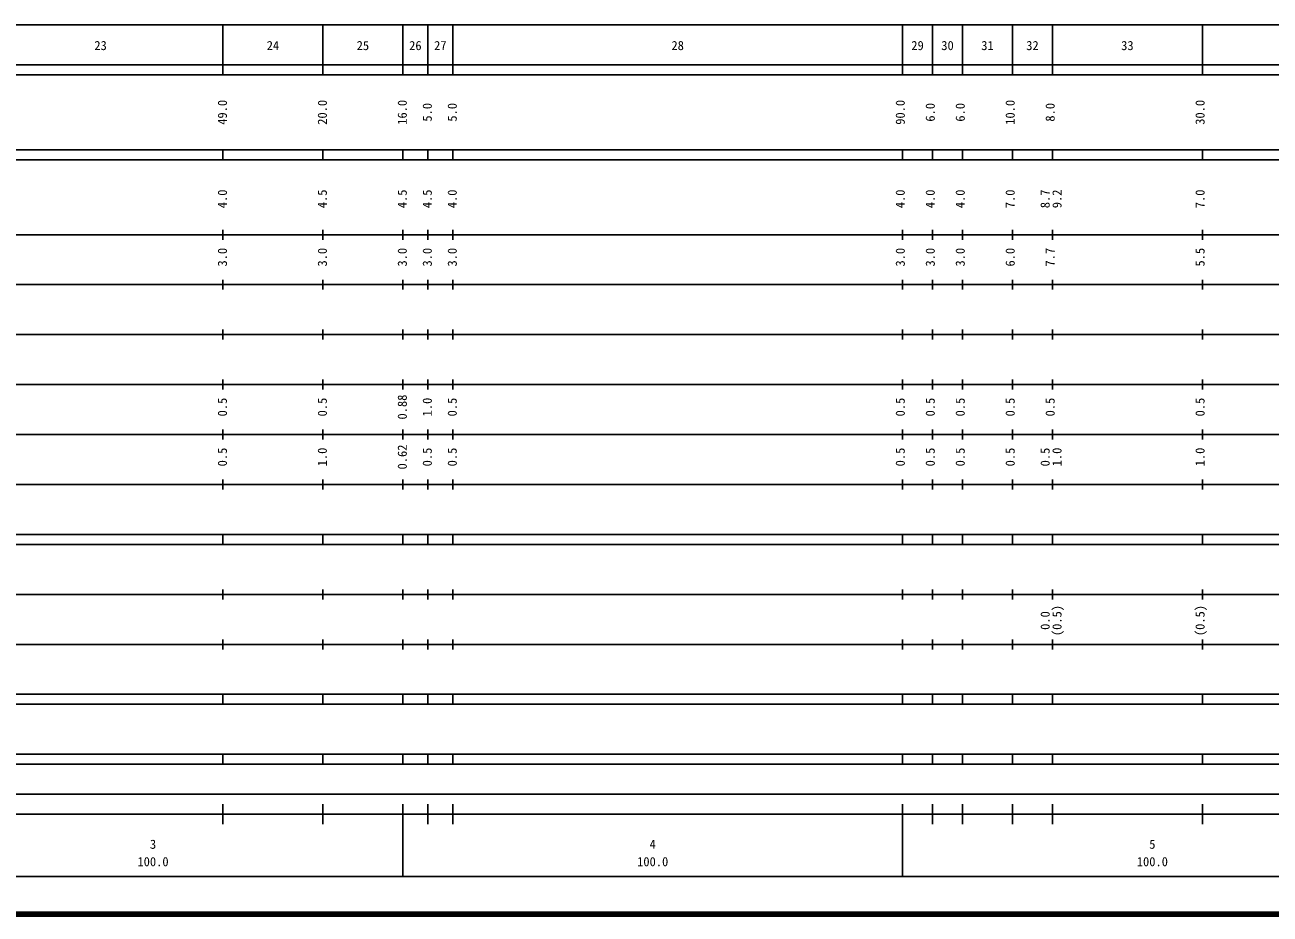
# Model space of a CAD drawing. Units: millimetres on the paper, enlarged 1000 times. Extents: x 40000 to 680000, y 20000 to 380000.
# Drawn here: x 292357 to 541561, y 20000 to 198000 of the extents above; entities that cross this region are included whole.
import ezdxf
from ezdxf.enums import TextEntityAlignment as Align

# ---------------------------------------------------------------- set-up
doc = ezdxf.new("R2010")
doc.units = ezdxf.units.MM
doc.header["$LTSCALE"] = 1000
doc.layers.add('M-TTL', color=2, linetype='Continuous', lineweight=140)
doc.layers.add('M-TTL-BAND', color=7, linetype='Continuous', lineweight=25)
doc.styles.add('ＭＳ ゴシック', font='')
doc.styles.get('ＭＳ ゴシック').set_extended_font_data('MS Gothic')

msp = doc.modelspace()

# ---------------------------------------------------------------- linework, layer by layer
at = {"layer": 'M-TTL'}
msp.add_line((40000, 20000), (680000, 20000), dxfattribs=at)
at = {"layer": 'M-TTL-BAND'}
for p, q in [((68000, 198000), (579000, 198000)), ((68000, 198000), (579000, 198000)), ((332000, 188000), (332000, 198000)), ((352000, 188000), (352000, 198000)), ((368000, 188000), (368000, 198000)), ((373000, 188000), (373000, 198000)), ((378000, 188000), (378000, 198000)), ((468000, 188000), (468000, 198000)), ((474000, 188000), (474000, 198000)), ((480000, 188000), (480000, 198000)), ((490000, 188000), (490000, 198000)), ((498000, 188000), (498000, 198000)), ((528000, 188000), (528000, 198000)), ((40000, 190000), (579000, 190000)), ((40000, 190000), (579000, 190000)), ((40000, 188000), (579000, 188000)), ((40000, 188000), (579000, 188000)), ((40000, 173000), (579000, 173000)), ((40000, 173000), (579000, 173000)), ((332000, 171000), (332000, 173000)), ((352000, 171000), (352000, 173000)), ((368000, 171000), (368000, 173000)), ((373000, 171000), (373000, 173000)), ((378000, 171000), (378000, 173000)), ((468000, 171000), (468000, 173000)), ((474000, 171000), (474000, 173000)), ((480000, 171000), (480000, 173000)), ((490000, 171000), (490000, 173000)), ((498000, 171000), (498000, 173000)), ((528000, 171000), (528000, 173000)), ((40000, 171000), (579000, 171000)), ((40000, 171000), (579000, 171000)), ((332000, 155000), (332000, 157000)), ((352000, 155000), (352000, 157000)), ((368000, 155000), (368000, 157000)), ((373000, 155000), (373000, 157000)), ((378000, 155000), (378000, 157000)), ((468000, 155000), (468000, 157000)), ((474000, 155000), (474000, 157000)), ((480000, 155000), (480000, 157000)), ((490000, 155000), (490000, 157000)), ((498000, 155000), (498000, 157000)), ((528000, 155000), (528000, 157000)), ((40000, 156000), (579000, 156000)), ((40000, 156000), (579000, 156000)), ((46000, 146000), (579000, 146000)), ((46000, 146000), (579000, 146000)), ((332000, 145000), (332000, 147000)), ((352000, 145000), (352000, 147000)), ((368000, 145000), (368000, 147000)), ((373000, 145000), (373000, 147000)), ((378000, 145000), (378000, 147000)), ((468000, 145000), (468000, 147000)), ((474000, 145000), (474000, 147000)), ((480000, 145000), (480000, 147000)), ((490000, 145000), (490000, 147000)), ((498000, 145000), (498000, 147000)), ((528000, 145000), (528000, 147000)), ((52000, 136000), (579000, 136000)), ((52000, 136000), (579000, 136000)), ((332000, 135000), (332000, 137000)), ((352000, 135000), (352000, 137000)), ((368000, 135000), (368000, 137000)), ((373000, 135000), (373000, 137000)), ((378000, 135000), (378000, 137000)), ((468000, 135000), (468000, 137000)), ((474000, 135000), (474000, 137000)), ((480000, 135000), (480000, 137000)), ((490000, 135000), (490000, 137000)), ((498000, 135000), (498000, 137000)), ((528000, 135000), (528000, 137000)), ((46000, 126000), (579000, 126000)), ((46000, 126000), (579000, 126000)), ((332000, 125000), (332000, 127000)), ((352000, 125000), (352000, 127000)), ((368000, 125000), (368000, 127000)), ((373000, 125000), (373000, 127000)), ((378000, 125000), (378000, 127000)), ((468000, 125000), (468000, 127000)), ((474000, 125000), (474000, 127000)), ((480000, 125000), (480000, 127000)), ((490000, 125000), (490000, 127000)), ((498000, 125000), (498000, 127000)), ((528000, 125000), (528000, 127000)), ((52000, 116000), (579000, 116000)), ((52000, 116000), (579000, 116000)), ((332000, 115000), (332000, 117000)), ((352000, 115000), (352000, 117000)), ((368000, 115000), (368000, 117000)), ((373000, 115000), (373000, 117000)), ((378000, 115000), (378000, 117000)), ((468000, 115000), (468000, 117000)), ((474000, 115000), (474000, 117000)), ((480000, 115000), (480000, 117000)), ((490000, 115000), (490000, 117000)), ((498000, 115000), (498000, 117000)), ((528000, 115000), (528000, 117000)), ((46000, 106000), (579000, 106000)), ((46000, 106000), (579000, 106000)), ((332000, 105000), (332000, 107000)), ((352000, 105000), (352000, 107000)), ((368000, 105000), (368000, 107000)), ((373000, 105000), (373000, 107000)), ((378000, 105000), (378000, 107000)), ((468000, 105000), (468000, 107000)), ((474000, 105000), (474000, 107000)), ((480000, 105000), (480000, 107000)), ((490000, 105000), (490000, 107000)), ((498000, 105000), (498000, 107000)), ((528000, 105000), (528000, 107000)), ((40000, 96000), (579000, 96000)), ((40000, 96000), (579000, 96000)), ((332000, 94000), (332000, 96000)), ((352000, 94000), (352000, 96000)), ((368000, 94000), (368000, 96000)), ((373000, 94000), (373000, 96000)), ((378000, 94000), (378000, 96000)), ((468000, 94000), (468000, 96000)), ((474000, 94000), (474000, 96000)), ((480000, 94000), (480000, 96000)), ((490000, 94000), (490000, 96000)), ((498000, 94000), (498000, 96000)), ((528000, 94000), (528000, 96000)), ((40000, 94000), (579000, 94000)), ((40000, 94000), (579000, 94000)), ((332000, 83000), (332000, 85000)), ((352000, 83000), (352000, 85000)), ((368000, 83000), (368000, 85000)), ((373000, 83000), (373000, 85000)), ((378000, 83000), (378000, 85000)), ((468000, 83000), (468000, 85000)), ((474000, 83000), (474000, 85000)), ((480000, 83000), (480000, 85000)), ((490000, 83000), (490000, 85000)), ((498000, 83000), (498000, 85000)), ((528000, 83000), (528000, 85000)), ((49000, 84000), (579000, 84000)), ((49000, 84000), (579000, 84000)), ((332000, 73000), (332000, 75000)), ((352000, 73000), (352000, 75000)), ((368000, 73000), (368000, 75000)), ((373000, 73000), (373000, 75000)), ((378000, 73000), (378000, 75000)), ((468000, 73000), (468000, 75000)), ((474000, 73000), (474000, 75000)), ((480000, 73000), (480000, 75000)), ((490000, 73000), (490000, 75000)), ((498000, 73000), (498000, 75000)), ((528000, 73000), (528000, 75000)), ((40000, 74000), (579000, 74000)), ((40000, 74000), (579000, 74000)), ((40000, 64000), (579000, 64000)), ((40000, 64000), (579000, 64000)), ((332000, 62000), (332000, 64000)), ((352000, 62000), (352000, 64000)), ((368000, 62000), (368000, 64000)), ((373000, 62000), (373000, 64000)), ((378000, 62000), (378000, 64000)), ((468000, 62000), (468000, 64000)), ((474000, 62000), (474000, 64000)), ((480000, 62000), (480000, 64000)), ((490000, 62000), (490000, 64000)), ((498000, 62000), (498000, 64000)), ((528000, 62000), (528000, 64000)), ((40000, 62000), (579000, 62000)), ((40000, 62000), (579000, 62000)), ((40000, 52000), (579000, 52000)), ((40000, 52000), (579000, 52000)), ((40000, 50000), (579000, 50000)), ((40000, 50000), (579000, 50000)), ((332000, 50000), (332000, 52000)), ((352000, 50000), (352000, 52000)), ((368000, 50000), (368000, 52000)), ((373000, 50000), (373000, 52000)), ((378000, 50000), (378000, 52000)), ((468000, 50000), (468000, 52000)), ((474000, 50000), (474000, 52000)), ((480000, 50000), (480000, 52000)), ((490000, 50000), (490000, 52000)), ((498000, 50000), (498000, 52000)), ((528000, 50000), (528000, 52000)), ((71000, 44000), (565000, 44000)), ((40000, 40000), (579000, 40000)), ((40000, 40000), (579000, 40000)), ((332000, 38000), (332000, 42000)), ((352000, 38000), (352000, 42000)), ((368000, 27500), (368000, 42000)), ((373000, 38000), (373000, 42000)), ((378000, 38000), (378000, 42000)), ((468000, 27500), (468000, 42000)), ((474000, 38000), (474000, 42000)), ((480000, 38000), (480000, 42000)), ((490000, 38000), (490000, 42000)), ((498000, 38000), (498000, 42000)), ((528000, 38000), (528000, 42000)), ((68000, 27500), (579000, 27500)), ((68000, 27500), (579000, 27500))]:
    msp.add_line(p, q, dxfattribs=at)

# ---------------------------------------------------------------- texts
at = {"layer": 'M-TTL-BAND', "style": 'ＭＳ ゴシック'}
for s, p in [('23', (307500, 192405)), ('24', (342000, 192405)), ('25', (360000, 192405)), ('26', (370500, 192405)), ('27', (375500, 192405)), ('28', (423000, 192405)), ('29', (471000, 192405)), ('30', (477000, 192405)), ('31', (485000, 192405)), ('32', (494000, 192405)), ('33', (513000, 192405)), ('3', (318000, 32523)), ('4', (418000, 32523)), ('5', (518000, 32523)), ('100.0', (318000, 29033)), ('100.0', (418000, 29033)), ('100.0', (518000, 29033))]:
    msp.add_text(s, height=1833, dxfattribs=at).set_placement(p, align=Align.BOTTOM_CENTER)
for s, p in [('49.0', (333338, 180500)), ('20.0', (353338, 180500)), ('16.0', (369338, 180500)), ('5.0', (374338, 180500)), ('5.0', (379338, 180500)), ('90.0', (469000, 180500)), ('6.0', (475000, 180500)), ('6.0', (481000, 180500)), ('10.0', (491000, 180500)), ('8.0', (499000, 180500)), ('30.0', (529000, 180500)), ('4.0', (333338, 163174)), ('4.5', (353338, 163174)), ('4.5', (369338, 163174)), ('4.5', (374338, 163174)), ('4.0', (379338, 163174)), ('4.0', (469000, 163174)), ('4.0', (475000, 163174)), ('4.0', (481000, 163174)), ('7.0', (491000, 163174)), ('8.7', (498000, 163174)), ('9.2', (500370, 163174)), ('7.0', (529000, 163174)), ('3.0', (333338, 151500)), ('3.0', (353338, 151500)), ('3.0', (369338, 151500)), ('3.0', (374338, 151500)), ('3.0', (379338, 151500)), ('3.0', (469000, 151500)), ('3.0', (475000, 151500)), ('3.0', (481000, 151500)), ('6.0', (491000, 151500)), ('7.7', (499000, 151500)), ('5.5', (529000, 151500)), ('0.5', (333338, 121500)), ('0.5', (353338, 121500)), ('0.88', (369338, 121500)), ('1.0', (374338, 121500)), ('0.5', (379338, 121500)), ('0.5', (469000, 121500)), ('0.5', (475000, 121500)), ('0.5', (481000, 121500)), ('0.5', (491000, 121500)), ('0.5', (499000, 121500)), ('0.5', (529000, 121500)), ('0.5', (333338, 111500)), ('1.0', (353338, 111500)), ('0.62', (369338, 111500)), ('0.5', (374338, 111500)), ('0.5', (379338, 111500)), ('0.5', (469000, 111500)), ('0.5', (475000, 111500)), ('0.5', (481000, 111500)), ('0.5', (491000, 111500)), ('0.5', (498000, 111500)), ('1.0', (500370, 111500)), ('1.0', (529000, 111500)), ('0.0', (498000, 78764)), ('(0.5)', (500370, 78764)), ('(0.5)', (529000, 78764))]:
    msp.add_text(s, height=1833, rotation=90, dxfattribs=at).set_placement(p, align=Align.BOTTOM_CENTER)

doc.saveas('drawing.dxf')
